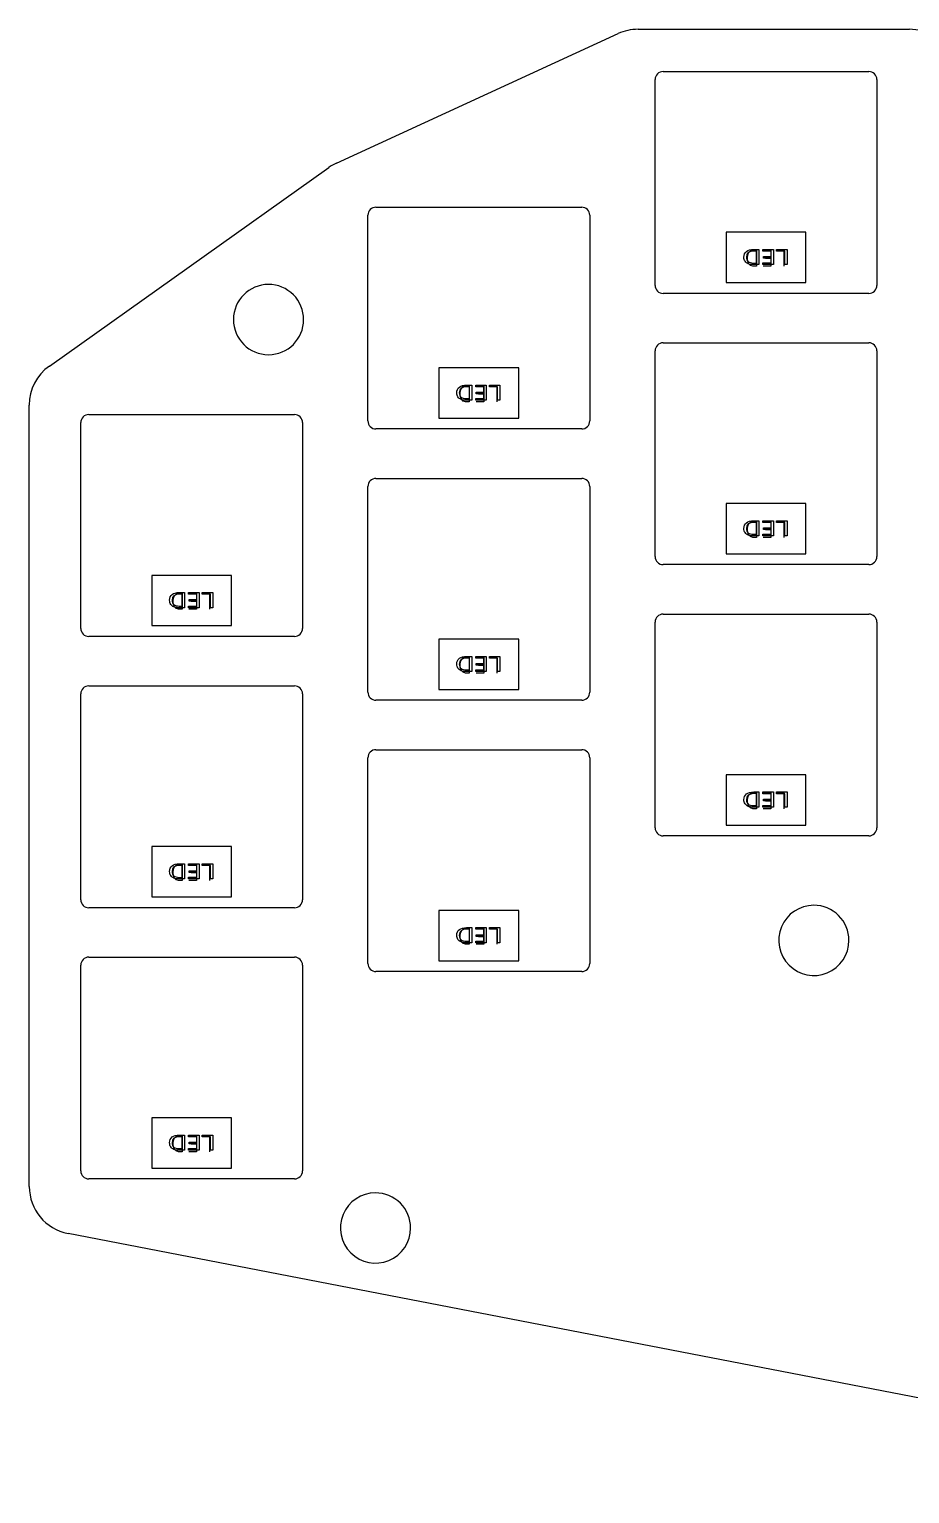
# Model space of a CAD drawing. Header units: millimetres. Extents: x 23 to 254, y 67 to 159.
# Drawn here: x 22.5 to 77.7, y 67.2 to 159 of the extents above; entities that cross this region are included whole.
import ezdxf

# ---------------------------------------------------------------- set-up
doc = ezdxf.new("R2010")
doc.units = ezdxf.units.MM
doc.layers.get('0').update_dxf_attribs({"linetype": 'CONTINUOUS'})

msp = doc.modelspace()

# ---------------------------------------------------------------- linework, layer by layer
at = {"color": 7}
for points in [[(60.6926, 158.9963), (77.7054, 158.9963)], [(41.7921, 150.6138), (59.4401, 158.7224)], [(62.2644, 156.3478), (75.1644, 156.3478)], [(61.7644, 142.9478), (61.7644, 155.8478)], [(75.6644, 155.8478), (75.6644, 142.9478)], [(23.7988, 137.8933), (41.307, 150.3333)], [(44.2644, 147.8478), (57.1644, 147.8478)], [(43.7644, 134.4478), (43.7644, 147.3478)], [(57.6644, 147.3478), (57.6644, 134.4478)], [(67.943225, 145.197602), (68.269135, 145.197602), (68.269135, 144.245626), (67.908833, 144.245626)], [(67.930123, 144.348292), (68.121738, 144.348292), (68.121738, 145.09494), (67.962878, 145.09494)], [(68.5477, 145.1526), (69.0239, 145.1526), (69.0239, 144.1526), (68.5477, 144.1526)], [(69.3573, 145.1526), (69.8334, 145.1526), (69.8334, 144.1526)], [(69.0239, 144.6288), (68.6906, 144.6288)], [(75.1644, 142.4478), (62.2644, 142.4478)], [(61.7644, 125.9478), (61.7644, 138.8478)], [(62.2644, 139.3478), (75.1644, 139.3478)], [(75.6644, 138.8478), (75.6644, 125.9478)], [(49.943225, 136.697602), (50.269135, 136.697602), (50.269135, 135.745626), (49.908833, 135.745626)], [(49.930123, 135.848292), (50.121738, 135.848292), (50.121738, 136.59494), (49.962878, 136.59494)], [(50.5477, 136.6526), (51.0239, 136.6526), (51.0239, 135.6526), (50.5477, 135.6526)], [(51.0239, 136.1288), (50.6906, 136.1288)], [(51.3573, 136.6526), (51.8334, 136.6526), (51.8334, 135.6526)], [(22.5364, 86.4723), (22.5364, 135.4477)], [(25.7644, 121.4478), (25.7644, 134.3478)], [(26.2644, 134.8478), (39.1644, 134.8478)], [(39.6644, 134.3478), (39.6644, 121.4478)], [(57.1644, 133.9478), (44.2644, 133.9478)], [(43.7644, 117.4478), (43.7644, 130.3478)], [(44.2644, 130.8478), (57.1644, 130.8478)], [(57.6644, 130.3478), (57.6644, 117.4478)], [(67.943225, 128.197602), (68.269135, 128.197602), (68.269135, 127.245626), (67.908833, 127.245626)], [(67.930123, 127.348292), (68.121738, 127.348292), (68.121738, 128.09494), (67.962878, 128.09494)], [(68.5477, 128.1526), (69.0239, 128.1526), (69.0239, 127.1526), (68.5477, 127.1526)], [(69.0239, 127.6288), (68.6906, 127.6288)], [(69.3573, 128.1526), (69.8334, 128.1526), (69.8334, 127.1526)], [(75.1644, 125.4478), (62.2644, 125.4478)], [(31.943025, 123.697602), (32.268935, 123.697602), (32.268935, 122.745626), (31.908633, 122.745626)], [(31.929923, 122.848292), (32.121538, 122.848292), (32.121538, 123.59494), (31.962678, 123.59494)], [(32.5477, 123.6526), (33.0239, 123.6526), (33.0239, 122.6526), (32.5477, 122.6526)], [(33.0239, 123.1288), (32.6906, 123.1288)], [(33.3573, 123.6526), (33.8334, 123.6526), (33.8334, 122.6526)], [(62.2644, 122.3478), (75.1644, 122.3478)], [(61.7644, 108.9478), (61.7644, 121.8478)], [(75.6644, 121.8478), (75.6644, 108.9478)], [(39.1644, 120.9478), (26.2644, 120.9478)], [(49.943225, 119.697602), (50.269135, 119.697602), (50.269135, 118.745626), (49.908833, 118.745626)], [(49.930123, 118.848292), (50.121738, 118.848292), (50.121738, 119.59494), (49.962878, 119.59494)], [(50.5477, 119.6526), (51.0239, 119.6526), (51.0239, 118.6526), (50.5477, 118.6526)], [(51.3573, 119.6526), (51.8334, 119.6526), (51.8334, 118.6526)], [(51.0239, 119.1288), (50.6906, 119.1288)], [(26.2644, 117.8478), (39.1644, 117.8478)], [(25.7644, 104.4478), (25.7644, 117.3478)], [(39.6644, 117.3478), (39.6644, 104.4478)], [(57.1644, 116.9478), (44.2644, 116.9478)], [(44.2644, 113.8478), (57.1644, 113.8478)], [(43.7644, 100.4478), (43.7644, 113.3478)], [(57.6644, 113.3478), (57.6644, 100.4478)], [(67.943225, 111.197602), (68.269135, 111.197602), (68.269135, 110.245626), (67.908833, 110.245626)], [(67.930123, 110.348292), (68.121738, 110.348292), (68.121738, 111.09494), (67.962878, 111.09494)], [(68.5477, 111.1526), (69.0239, 111.1526), (69.0239, 110.1526), (68.5477, 110.1526)], [(69.3573, 111.1526), (69.8334, 111.1526), (69.8334, 110.1526)], [(69.0239, 110.6288), (68.6906, 110.6288)], [(75.1644, 108.4478), (62.2644, 108.4478)], [(31.943025, 106.6976), (32.268935, 106.6976), (32.268935, 105.74563), (31.908633, 105.74563)], [(31.929923, 105.84832), (32.121538, 105.84832), (32.121538, 106.59497), (31.962678, 106.59497)], [(32.5477, 106.6526), (33.0239, 106.6526), (33.0239, 105.6526), (32.5477, 105.6526)], [(33.3573, 106.6526), (33.8334, 106.6526), (33.8334, 105.6526)], [(33.0239, 106.1288), (32.6906, 106.1288)], [(39.1644, 103.9478), (26.2644, 103.9478)], [(49.943225, 102.6976), (50.269135, 102.6976), (50.269135, 101.74563), (49.908833, 101.74563)], [(49.930123, 101.84832), (50.121738, 101.84832), (50.121738, 102.59497), (49.962878, 102.59497)], [(50.5477, 102.6526), (51.0239, 102.6526), (51.0239, 101.6526), (50.5477, 101.6526)], [(51.0239, 102.1288), (50.6906, 102.1288)], [(51.3573, 102.6526), (51.8334, 102.6526), (51.8334, 101.6526)], [(25.7644, 87.4478), (25.7644, 100.3478)], [(26.2644, 100.8478), (39.1644, 100.8478)], [(39.6644, 100.3478), (39.6644, 87.4478)], [(57.1644, 99.9478), (44.2644, 99.9478)], [(31.943025, 89.6976), (32.268935, 89.6976), (32.268935, 88.74563), (31.908633, 88.74563)], [(31.929923, 88.84832), (32.121538, 88.84832), (32.121538, 89.59497), (31.962678, 89.59497)], [(32.5477, 89.6526), (33.0239, 89.6526), (33.0239, 88.6526), (32.5477, 88.6526)], [(33.0239, 89.1288), (32.6906, 89.1288)], [(33.3573, 89.6526), (33.8334, 89.6526), (33.8334, 88.6526)], [(39.1644, 86.9478), (26.2644, 86.9478)], [(109.3735, 67.221), (24.9673, 83.5267)]]:
    msp.add_lwpolyline(points, dxfattribs=at)
for points in [[(66.2144, 143.1228), (71.2144, 143.1228), (71.2144, 146.2728), (66.2144, 146.2728)], [(68.1192, 145.1526), (68.1192, 144.1526), (67.8811, 144.1526), (67.7382, 144.2002), (67.643, 144.2955), (67.5954, 144.3907), (67.5477, 144.5812), (67.5477, 144.724), (67.5954, 144.9145), (67.643, 145.0098), (67.7382, 145.105), (67.8811, 145.1526)], [(68.526259, 145.197602), (69.179715, 145.197602), (69.179715, 144.245626), (68.526259, 144.245626), (68.526259, 144.350957), (69.032319, 144.350957), (69.032319, 144.648283), (68.555738, 144.648283), (68.555738, 144.75228), (69.032319, 144.75228), (69.032319, 145.092272), (68.526259, 145.092272)], [(70.037888, 145.197602), (70.037888, 144.245626), (69.890492, 144.245626), (69.890492, 145.090938), (69.379519, 145.090938), (69.379519, 145.197602)], [(67.332353, 144.712279)], [(67.487935, 144.716283)], [(37.5327, 143.0038)], [(48.2144, 134.6228), (53.2144, 134.6228), (53.2144, 137.7728), (48.2144, 137.7728)], [(49.332353, 136.212279)], [(49.487935, 136.216283)], [(50.1192, 136.6526), (50.1192, 135.6526), (49.8811, 135.6526), (49.7382, 135.7002), (49.643, 135.7955), (49.5954, 135.8907), (49.5477, 136.0812), (49.5477, 136.224), (49.5954, 136.4145), (49.643, 136.5098), (49.7382, 136.605), (49.8811, 136.6526)], [(50.526259, 136.697602), (51.179715, 136.697602), (51.179715, 135.745626), (50.526259, 135.745626), (50.526259, 135.850957), (51.032319, 135.850957), (51.032319, 136.148283), (50.555738, 136.148283), (50.555738, 136.25228), (51.032319, 136.25228), (51.032319, 136.592272), (50.526259, 136.592272)], [(52.037888, 136.697602), (52.037888, 135.745626), (51.890492, 135.745626), (51.890492, 136.590938), (51.379519, 136.590938), (51.379519, 136.697602)], [(66.2144, 126.1228), (71.2144, 126.1228), (71.2144, 129.2728), (66.2144, 129.2728)], [(67.332353, 127.712279)], [(67.487935, 127.716283)], [(68.1192, 128.1526), (68.1192, 127.1526), (67.8811, 127.1526), (67.7382, 127.2002), (67.643, 127.2955), (67.5954, 127.3907), (67.5477, 127.5812), (67.5477, 127.724), (67.5954, 127.9145), (67.643, 128.0098), (67.7382, 128.105), (67.8811, 128.1526)], [(68.526259, 128.197602), (69.179715, 128.197602), (69.179715, 127.245626), (68.526259, 127.245626), (68.526259, 127.350957), (69.032319, 127.350957), (69.032319, 127.648283), (68.555738, 127.648283), (68.555738, 127.75228), (69.032319, 127.75228), (69.032319, 128.092272), (68.526259, 128.092272)], [(70.037888, 128.197602), (70.037888, 127.245626), (69.890492, 127.245626), (69.890492, 128.090938), (69.379519, 128.090938), (69.379519, 128.197602)], [(30.2144, 121.6228), (35.2144, 121.6228), (35.2144, 124.7728), (30.2144, 124.7728)], [(31.332153, 123.212279)], [(31.487735, 123.216283)], [(32.1192, 123.6526), (32.1192, 122.6526), (31.8811, 122.6526), (31.7382, 122.7002), (31.643, 122.7955), (31.5954, 122.8907), (31.5477, 123.0812), (31.5477, 123.224), (31.5954, 123.4145), (31.643, 123.5098), (31.7382, 123.605), (31.8811, 123.6526)], [(32.526059, 123.697602), (33.179515, 123.697602), (33.179515, 122.745626), (32.526059, 122.745626), (32.526059, 122.850957), (33.032119, 122.850957), (33.032119, 123.148283), (32.555538, 123.148283), (32.555538, 123.25228), (33.032119, 123.25228), (33.032119, 123.592272), (32.526059, 123.592272)], [(34.037688, 123.697602), (34.037688, 122.745626), (33.890292, 122.745626), (33.890292, 123.590938), (33.379319, 123.590938), (33.379319, 123.697602)], [(48.2144, 117.6228), (53.2144, 117.6228), (53.2144, 120.7728), (48.2144, 120.7728)], [(50.1192, 119.6526), (50.1192, 118.6526), (49.8811, 118.6526), (49.7382, 118.7002), (49.643, 118.7955), (49.5954, 118.8907), (49.5477, 119.0812), (49.5477, 119.224), (49.5954, 119.4145), (49.643, 119.5098), (49.7382, 119.605), (49.8811, 119.6526)], [(50.526259, 119.697602), (51.179715, 119.697602), (51.179715, 118.745626), (50.526259, 118.745626), (50.526259, 118.850957), (51.032319, 118.850957), (51.032319, 119.148283), (50.555738, 119.148283), (50.555738, 119.25228), (51.032319, 119.25228), (51.032319, 119.592272), (50.526259, 119.592272)], [(52.037888, 119.697602), (52.037888, 118.745626), (51.890492, 118.745626), (51.890492, 119.590938), (51.379519, 119.590938), (51.379519, 119.697602)], [(49.332353, 119.212279)], [(49.487935, 119.216283)], [(66.2144, 109.1228), (71.2144, 109.1228), (71.2144, 112.2728), (66.2144, 112.2728)], [(68.1192, 111.1526), (68.1192, 110.1526), (67.8811, 110.1526), (67.7382, 110.2002), (67.643, 110.2955), (67.5954, 110.3907), (67.5477, 110.5812), (67.5477, 110.724), (67.5954, 110.9145), (67.643, 111.0098), (67.7382, 111.105), (67.8811, 111.1526)], [(68.526259, 111.197602), (69.179715, 111.197602), (69.179715, 110.245626), (68.526259, 110.245626), (68.526259, 110.350957), (69.032319, 110.350957), (69.032319, 110.648283), (68.555738, 110.648283), (68.555738, 110.75228), (69.032319, 110.75228), (69.032319, 111.092272), (68.526259, 111.092272)], [(70.037888, 111.197602), (70.037888, 110.245626), (69.890492, 110.245626), (69.890492, 111.090938), (69.379519, 111.090938), (69.379519, 111.197602)], [(67.332353, 110.712279)], [(67.487935, 110.716283)], [(30.2144, 104.6228), (35.2144, 104.6228), (35.2144, 107.7728), (30.2144, 107.7728)], [(32.1192, 106.6526), (32.1192, 105.6526), (31.8811, 105.6526), (31.7382, 105.7002), (31.643, 105.7955), (31.5954, 105.8907), (31.5477, 106.0812), (31.5477, 106.224), (31.5954, 106.4145), (31.643, 106.5098), (31.7382, 106.605), (31.8811, 106.6526)], [(32.526059, 106.6976), (33.179515, 106.6976), (33.179515, 105.74563), (32.526059, 105.74563), (32.526059, 105.85096), (33.032119, 105.85096), (33.032119, 106.14828), (32.555538, 106.14828), (32.555538, 106.25228), (33.032119, 106.25228), (33.032119, 106.59227), (32.526059, 106.59227)], [(34.037688, 106.6976), (34.037688, 105.74563), (33.890292, 105.74563), (33.890292, 106.59094), (33.379319, 106.59094), (33.379319, 106.6976)], [(31.332153, 106.21225)], [(31.487735, 106.21631)], [(48.2144, 100.6228), (53.2144, 100.6228), (53.2144, 103.7728), (48.2144, 103.7728)], [(71.7144, 104.0978)], [(49.332353, 102.21225)], [(49.487935, 102.21631)], [(50.1192, 102.6526), (50.1192, 101.6526), (49.8811, 101.6526), (49.7382, 101.7002), (49.643, 101.7955), (49.5954, 101.8907), (49.5477, 102.0812), (49.5477, 102.224), (49.5954, 102.4145), (49.643, 102.5098), (49.7382, 102.605), (49.8811, 102.6526)], [(50.526259, 102.6976), (51.179715, 102.6976), (51.179715, 101.74563), (50.526259, 101.74563), (50.526259, 101.85096), (51.032319, 101.85096), (51.032319, 102.14828), (50.555738, 102.14828), (50.555738, 102.25228), (51.032319, 102.25228), (51.032319, 102.59227), (50.526259, 102.59227)], [(52.037888, 102.6976), (52.037888, 101.74563), (51.890492, 101.74563), (51.890492, 102.59094), (51.379519, 102.59094), (51.379519, 102.6976)], [(30.2144, 87.6228), (35.2144, 87.6228), (35.2144, 90.7728), (30.2144, 90.7728)], [(31.332153, 89.21225)], [(31.487735, 89.21631)], [(32.1192, 89.6526), (32.1192, 88.6526), (31.8811, 88.6526), (31.7382, 88.7002), (31.643, 88.7955), (31.5954, 88.8907), (31.5477, 89.0812), (31.5477, 89.224), (31.5954, 89.4145), (31.643, 89.5098), (31.7382, 89.605), (31.8811, 89.6526)], [(32.526059, 89.6976), (33.179515, 89.6976), (33.179515, 88.74563), (32.526059, 88.74563), (32.526059, 88.85096), (33.032119, 88.85096), (33.032119, 89.14828), (32.555538, 89.14828), (32.555538, 89.25228), (33.032119, 89.25228), (33.032119, 89.59227), (32.526059, 89.59227)], [(34.037688, 89.6976), (34.037688, 88.74563), (33.890292, 88.74563), (33.890292, 89.59094), (33.379319, 89.59094), (33.379319, 89.6976)], [(44.2394, 86.0728)]]:
    msp.add_lwpolyline(points, close=True, dxfattribs=at)
for points in [[(60.6926, 158.9963), (60.260241, 158.996322), (59.832985, 158.902888), (59.4401, 158.7224)], [(79.2489, 158.5688), (78.782648, 158.848543), (78.249134, 158.996309), (77.7054, 158.9963)], [(61.910847, 156.201353), (61.817078, 156.107585), (61.7644, 155.980408), (61.7644, 155.8478)], [(62.2644, 156.3478), (62.131792, 156.3478), (62.004615, 156.295122), (61.910847, 156.201353)], [(75.517953, 156.201353), (75.424185, 156.295122), (75.297008, 156.3478), (75.1644, 156.3478)], [(75.6644, 155.8478), (75.6644, 155.980408), (75.611722, 156.107585), (75.517953, 156.201353)], [(41.7921, 150.6138), (41.622003, 150.535639), (41.459595, 150.441729), (41.307, 150.3333)], [(44.2644, 147.8478), (44.131792, 147.8478), (44.004615, 147.795122), (43.910847, 147.701353)], [(57.517953, 147.701353), (57.424185, 147.795122), (57.297008, 147.8478), (57.1644, 147.8478)], [(43.910847, 147.701353), (43.817078, 147.607585), (43.7644, 147.480408), (43.7644, 147.3478)], [(57.6644, 147.3478), (57.6644, 147.480408), (57.611722, 147.607585), (57.517953, 147.701353)], [(67.33235, 144.712281), (67.33235, 144.873166), (67.386395, 144.994497), (67.494486, 145.076272)], [(67.962878, 145.09494), (67.646249, 145.09494), (67.487935, 144.968721), (67.487935, 144.716283)], [(67.494486, 145.076272), (67.601485, 145.157159), (67.751064, 145.197602), (67.943225, 145.197602)], [(67.402773, 144.456286), (67.355826, 144.524729), (67.332353, 144.61006), (67.332353, 144.712279)], [(67.602576, 144.298956), (67.516322, 144.334509), (67.449721, 144.386953), (67.402773, 144.456286)], [(67.487935, 144.716281), (67.487935, 144.589173), (67.526695, 144.496287), (67.604214, 144.437622)], [(67.908833, 144.245626), (67.790916, 144.245626), (67.68883, 144.263403), (67.602576, 144.298956)], [(67.604214, 144.437622), (67.680642, 144.378069), (67.789278, 144.348292), (67.930123, 144.348292)], [(37.5327, 143.0038), (36.317674, 143.0038), (35.3327, 142.018826), (35.3327, 140.8038)], [(39.088335, 142.359435), (38.675755, 142.772015), (38.116176, 143.0038), (37.5327, 143.0038)], [(39.7327, 140.8038), (39.7327, 141.387276), (39.500915, 141.946855), (39.088335, 142.359435)], [(61.7644, 142.9478), (61.7644, 142.815192), (61.817078, 142.688015), (61.910847, 142.594247)], [(61.910847, 142.594247), (62.004615, 142.500478), (62.131792, 142.4478), (62.2644, 142.4478)], [(75.1644, 142.4478), (75.297008, 142.4478), (75.424185, 142.500478), (75.517953, 142.594247)], [(75.517953, 142.594247), (75.611722, 142.688015), (75.6644, 142.815192), (75.6644, 142.9478)], [(35.3327, 140.8038), (35.3327, 139.588774), (36.317674, 138.6038), (37.5327, 138.6038)], [(37.5327, 138.6038), (38.747726, 138.6038), (39.7327, 139.588774), (39.7327, 140.8038)], [(61.910847, 139.201353), (61.817078, 139.107585), (61.7644, 138.980408), (61.7644, 138.8478)], [(62.2644, 139.3478), (62.131792, 139.3478), (62.004615, 139.295122), (61.910847, 139.201353)], [(75.517953, 139.201353), (75.424185, 139.295122), (75.297008, 139.3478), (75.1644, 139.3478)], [(75.6644, 138.8478), (75.6644, 138.980408), (75.611722, 139.107585), (75.517953, 139.201353)], [(23.7988, 137.8933), (23.006832, 137.330597), (22.536386, 136.419218), (22.5364, 135.4477)], [(49.33235, 136.212281), (49.33235, 136.373166), (49.386395, 136.494497), (49.494486, 136.576272)], [(49.402773, 135.956286), (49.355826, 136.024729), (49.332353, 136.11006), (49.332353, 136.212279)], [(49.602576, 135.798956), (49.516322, 135.834509), (49.449721, 135.886953), (49.402773, 135.956286)], [(49.962878, 136.59494), (49.646249, 136.59494), (49.487935, 136.468721), (49.487935, 136.216283)], [(49.487935, 136.216281), (49.487935, 136.089173), (49.526695, 135.996287), (49.604214, 135.937622)], [(49.494486, 136.576272), (49.601485, 136.657159), (49.751064, 136.697602), (49.943225, 136.697602)], [(49.604214, 135.937622), (49.680642, 135.878069), (49.789278, 135.848292), (49.930123, 135.848292)], [(49.908833, 135.745626), (49.790916, 135.745626), (49.68883, 135.763403), (49.602576, 135.798956)], [(25.910847, 134.701353), (25.817078, 134.607585), (25.7644, 134.480408), (25.7644, 134.3478)], [(26.2644, 134.8478), (26.131792, 134.8478), (26.004615, 134.795122), (25.910847, 134.701353)], [(39.517953, 134.701353), (39.424185, 134.795122), (39.297008, 134.8478), (39.1644, 134.8478)], [(39.6644, 134.3478), (39.6644, 134.480408), (39.611722, 134.607585), (39.517953, 134.701353)], [(43.7644, 134.4478), (43.7644, 134.315192), (43.817078, 134.188015), (43.910847, 134.094247)], [(43.910847, 134.094247), (44.004615, 134.000478), (44.131792, 133.9478), (44.2644, 133.9478)], [(57.1644, 133.9478), (57.297008, 133.9478), (57.424185, 134.000478), (57.517953, 134.094247)], [(57.517953, 134.094247), (57.611722, 134.188015), (57.6644, 134.315192), (57.6644, 134.4478)], [(43.910847, 130.701353), (43.817078, 130.607585), (43.7644, 130.480408), (43.7644, 130.3478)], [(44.2644, 130.8478), (44.131792, 130.8478), (44.004615, 130.795122), (43.910847, 130.701353)], [(57.517953, 130.701353), (57.424185, 130.795122), (57.297008, 130.8478), (57.1644, 130.8478)], [(57.6644, 130.3478), (57.6644, 130.480408), (57.611722, 130.607585), (57.517953, 130.701353)], [(67.33235, 127.712281), (67.33235, 127.873166), (67.386395, 127.994497), (67.494486, 128.076272)], [(67.402773, 127.456286), (67.355826, 127.524729), (67.332353, 127.61006), (67.332353, 127.712279)], [(67.962878, 128.09494), (67.646249, 128.09494), (67.487935, 127.968721), (67.487935, 127.716283)], [(67.487935, 127.716281), (67.487935, 127.589173), (67.526695, 127.496287), (67.604214, 127.437622)], [(67.494486, 128.076272), (67.601485, 128.157159), (67.751064, 128.197602), (67.943225, 128.197602)], [(67.602576, 127.298956), (67.516322, 127.334509), (67.449721, 127.386953), (67.402773, 127.456286)], [(67.908833, 127.245626), (67.790916, 127.245626), (67.68883, 127.263403), (67.602576, 127.298956)], [(67.604214, 127.437622), (67.680642, 127.378069), (67.789278, 127.348292), (67.930123, 127.348292)], [(61.7644, 125.9478), (61.7644, 125.815192), (61.817078, 125.688015), (61.910847, 125.594247)], [(75.517953, 125.594247), (75.611722, 125.688015), (75.6644, 125.815192), (75.6644, 125.9478)], [(61.910847, 125.594247), (62.004615, 125.500478), (62.131792, 125.4478), (62.2644, 125.4478)], [(75.1644, 125.4478), (75.297008, 125.4478), (75.424185, 125.500478), (75.517953, 125.594247)], [(31.33215, 123.212281), (31.33215, 123.373166), (31.386195, 123.494497), (31.494286, 123.576272)], [(31.402573, 122.956286), (31.355626, 123.024729), (31.332153, 123.11006), (31.332153, 123.212279)], [(31.962678, 123.59494), (31.646049, 123.59494), (31.487735, 123.468721), (31.487735, 123.216283)], [(31.487735, 123.216281), (31.487735, 123.089173), (31.526495, 122.996287), (31.604014, 122.937622)], [(31.494286, 123.576272), (31.601285, 123.657159), (31.750864, 123.697602), (31.943025, 123.697602)], [(31.602376, 122.798956), (31.516122, 122.834509), (31.449521, 122.886953), (31.402573, 122.956286)], [(31.908633, 122.745626), (31.790716, 122.745626), (31.68863, 122.763403), (31.602376, 122.798956)], [(31.604014, 122.937622), (31.680442, 122.878069), (31.789078, 122.848292), (31.929923, 122.848292)], [(61.910847, 122.201353), (61.817078, 122.107585), (61.7644, 121.980408), (61.7644, 121.8478)], [(62.2644, 122.3478), (62.131792, 122.3478), (62.004615, 122.295122), (61.910847, 122.201353)], [(75.517953, 122.201353), (75.424185, 122.295122), (75.297008, 122.3478), (75.1644, 122.3478)], [(75.6644, 121.8478), (75.6644, 121.980408), (75.611722, 122.107585), (75.517953, 122.201353)], [(25.7644, 121.4478), (25.7644, 121.315192), (25.817078, 121.188015), (25.910847, 121.094247)], [(39.517953, 121.094247), (39.611722, 121.188015), (39.6644, 121.315192), (39.6644, 121.4478)], [(25.910847, 121.094247), (26.004615, 121.000478), (26.131792, 120.9478), (26.2644, 120.9478)], [(39.1644, 120.9478), (39.297008, 120.9478), (39.424185, 121.000478), (39.517953, 121.094247)], [(49.33235, 119.212281), (49.33235, 119.373166), (49.386395, 119.494497), (49.494486, 119.576272)], [(49.962878, 119.59494), (49.646249, 119.59494), (49.487935, 119.468721), (49.487935, 119.216283)], [(49.494486, 119.576272), (49.601485, 119.657159), (49.751064, 119.697602), (49.943225, 119.697602)], [(49.402773, 118.956286), (49.355826, 119.024729), (49.332353, 119.11006), (49.332353, 119.212279)], [(49.602576, 118.798956), (49.516322, 118.834509), (49.449721, 118.886953), (49.402773, 118.956286)], [(49.487935, 119.216281), (49.487935, 119.089173), (49.526695, 118.996287), (49.604214, 118.937622)], [(49.908833, 118.745626), (49.790916, 118.745626), (49.68883, 118.763403), (49.602576, 118.798956)], [(49.604214, 118.937622), (49.680642, 118.878069), (49.789278, 118.848292), (49.930123, 118.848292)], [(25.910847, 117.701353), (25.817078, 117.607585), (25.7644, 117.480408), (25.7644, 117.3478)], [(26.2644, 117.8478), (26.131792, 117.8478), (26.004615, 117.795122), (25.910847, 117.701353)], [(39.517953, 117.701353), (39.424185, 117.795122), (39.297008, 117.8478), (39.1644, 117.8478)], [(39.6644, 117.3478), (39.6644, 117.480408), (39.611722, 117.607585), (39.517953, 117.701353)], [(43.7644, 117.4478), (43.7644, 117.315192), (43.817078, 117.188015), (43.910847, 117.094247)], [(43.910847, 117.094247), (44.004615, 117.000478), (44.131792, 116.9478), (44.2644, 116.9478)], [(57.1644, 116.9478), (57.297008, 116.9478), (57.424185, 117.000478), (57.517953, 117.094247)], [(57.517953, 117.094247), (57.611722, 117.188015), (57.6644, 117.315192), (57.6644, 117.4478)], [(44.2644, 113.8478), (44.131792, 113.8478), (44.004615, 113.795122), (43.910847, 113.701353)], [(57.517953, 113.701353), (57.424185, 113.795122), (57.297008, 113.8478), (57.1644, 113.8478)], [(43.910847, 113.701353), (43.817078, 113.607585), (43.7644, 113.480408), (43.7644, 113.3478)], [(57.6644, 113.3478), (57.6644, 113.480408), (57.611722, 113.607585), (57.517953, 113.701353)], [(67.33235, 110.712281), (67.33235, 110.873166), (67.386395, 110.994497), (67.494486, 111.076272)], [(67.962878, 111.09494), (67.646249, 111.09494), (67.487935, 110.968721), (67.487935, 110.716283)], [(67.494486, 111.076272), (67.601485, 111.157159), (67.751064, 111.197602), (67.943225, 111.197602)], [(67.402773, 110.456286), (67.355826, 110.524729), (67.332353, 110.61006), (67.332353, 110.712279)], [(67.602576, 110.298956), (67.516322, 110.334509), (67.449721, 110.386953), (67.402773, 110.456286)], [(67.487935, 110.716281), (67.487935, 110.589173), (67.526695, 110.496287), (67.604214, 110.437622)], [(67.908833, 110.245626), (67.790916, 110.245626), (67.68883, 110.263403), (67.602576, 110.298956)], [(67.604214, 110.437622), (67.680642, 110.378069), (67.789278, 110.348292), (67.930123, 110.348292)], [(61.7644, 108.9478), (61.7644, 108.815192), (61.817078, 108.688015), (61.910847, 108.594247)], [(61.910847, 108.594247), (62.004615, 108.500478), (62.131792, 108.4478), (62.2644, 108.4478)], [(75.1644, 108.4478), (75.297008, 108.4478), (75.424185, 108.500478), (75.517953, 108.594247)], [(75.517953, 108.594247), (75.611722, 108.688015), (75.6644, 108.815192), (75.6644, 108.9478)], [(31.33215, 106.21228), (31.33215, 106.373167), (31.386195, 106.494497), (31.494286, 106.57627)], [(31.962678, 106.59497), (31.646049, 106.59497), (31.487735, 106.46875), (31.487735, 106.21631)], [(31.494286, 106.57627), (31.601285, 106.657157), (31.750864, 106.6976), (31.943025, 106.6976)], [(31.402573, 105.95626), (31.355626, 106.0247), (31.332153, 106.11003), (31.332153, 106.21225)], [(31.602376, 105.79893), (31.516122, 105.834463), (31.449521, 105.886907), (31.402573, 105.95626)], [(31.487735, 106.21628), (31.487735, 106.089173), (31.526495, 105.996287), (31.604014, 105.93762)], [(31.908633, 105.74563), (31.790716, 105.74563), (31.68863, 105.763397), (31.602376, 105.79893)], [(31.604014, 105.93762), (31.680442, 105.878087), (31.789078, 105.84832), (31.929923, 105.84832)], [(25.7644, 104.4478), (25.7644, 104.315192), (25.817078, 104.188015), (25.910847, 104.094247)], [(25.910847, 104.094247), (26.004615, 104.000478), (26.131792, 103.9478), (26.2644, 103.9478)], [(39.1644, 103.9478), (39.297008, 103.9478), (39.424185, 104.000478), (39.517953, 104.094247)], [(39.517953, 104.094247), (39.611722, 104.188015), (39.6644, 104.315192), (39.6644, 104.4478)], [(71.7144, 104.0978), (70.824583, 104.0978), (70.022383, 103.561787), (69.681865, 102.739704)], [(73.270035, 103.453435), (72.857455, 103.866015), (72.297876, 104.0978), (71.7144, 104.0978)], [(73.9144, 101.8978), (73.9144, 102.481276), (73.682615, 103.040855), (73.270035, 103.453435)], [(49.33235, 102.21228), (49.33235, 102.373167), (49.386395, 102.494497), (49.494486, 102.57627)], [(49.402773, 101.95626), (49.355826, 102.0247), (49.332353, 102.11003), (49.332353, 102.21225)], [(49.602576, 101.79893), (49.516322, 101.834463), (49.449721, 101.886907), (49.402773, 101.95626)], [(49.962878, 102.59497), (49.646249, 102.59497), (49.487935, 102.46875), (49.487935, 102.21631)], [(49.487935, 102.21628), (49.487935, 102.089173), (49.526695, 101.996287), (49.604214, 101.93762)], [(49.494486, 102.57627), (49.601485, 102.657157), (49.751064, 102.6976), (49.943225, 102.6976)], [(49.604214, 101.93762), (49.680642, 101.878087), (49.789278, 101.84832), (49.930123, 101.84832)], [(69.681865, 102.739704), (69.341347, 101.91762), (69.529569, 100.971361), (70.158765, 100.342165)], [(72.556304, 99.865265), (73.378387, 100.205783), (73.9144, 101.007983), (73.9144, 101.8978)], [(49.908833, 101.74563), (49.790916, 101.74563), (49.68883, 101.763397), (49.602576, 101.79893)], [(25.910847, 100.701353), (25.817078, 100.607585), (25.7644, 100.480408), (25.7644, 100.3478)], [(26.2644, 100.8478), (26.131792, 100.8478), (26.004615, 100.795122), (25.910847, 100.701353)], [(39.517953, 100.701353), (39.424185, 100.795122), (39.297008, 100.8478), (39.1644, 100.8478)], [(39.6644, 100.3478), (39.6644, 100.480408), (39.611722, 100.607585), (39.517953, 100.701353)], [(43.7644, 100.4478), (43.7644, 100.315192), (43.817078, 100.188015), (43.910847, 100.094247)], [(43.910847, 100.094247), (44.004615, 100.000478), (44.131792, 99.9478), (44.2644, 99.9478)], [(57.1644, 99.9478), (57.297008, 99.9478), (57.424185, 100.000478), (57.517953, 100.094247)], [(57.517953, 100.094247), (57.611722, 100.188015), (57.6644, 100.315192), (57.6644, 100.4478)], [(70.158765, 100.342165), (70.787961, 99.712969), (71.73422, 99.524747), (72.556304, 99.865265)], [(31.33215, 89.21228), (31.33215, 89.373167), (31.386195, 89.494497), (31.494286, 89.57627)], [(31.402573, 88.95626), (31.355626, 89.0247), (31.332153, 89.11003), (31.332153, 89.21225)], [(31.962678, 89.59497), (31.646049, 89.59497), (31.487735, 89.46875), (31.487735, 89.21631)], [(31.487735, 89.21628), (31.487735, 89.089173), (31.526495, 88.996287), (31.604014, 88.93762)], [(31.494286, 89.57627), (31.601285, 89.657157), (31.750864, 89.6976), (31.943025, 89.6976)], [(31.602376, 88.79893), (31.516122, 88.834463), (31.449521, 88.886907), (31.402573, 88.95626)], [(31.908633, 88.74563), (31.790716, 88.74563), (31.68863, 88.763397), (31.602376, 88.79893)], [(31.604014, 88.93762), (31.680442, 88.878087), (31.789078, 88.84832), (31.929923, 88.84832)], [(25.7644, 87.4478), (25.7644, 87.315192), (25.817078, 87.188015), (25.910847, 87.094247)], [(39.517953, 87.094247), (39.611722, 87.188015), (39.6644, 87.315192), (39.6644, 87.4478)], [(22.5364, 86.4723), (22.536365, 85.03485), (23.555951, 83.799384), (24.9673, 83.5267)], [(25.910847, 87.094247), (26.004615, 87.000478), (26.131792, 86.9478), (26.2644, 86.9478)], [(39.1644, 86.9478), (39.297008, 86.9478), (39.424185, 87.000478), (39.517953, 87.094247)], [(44.2394, 86.0728), (43.349583, 86.0728), (42.547383, 85.536787), (42.206865, 84.714704)], [(45.795035, 85.428435), (45.382455, 85.841015), (44.822876, 86.0728), (44.2394, 86.0728)], [(46.4394, 83.8728), (46.4394, 84.456276), (46.207615, 85.015855), (45.795035, 85.428435)], [(42.206865, 84.714704), (41.866347, 83.89262), (42.054569, 82.946361), (42.683765, 82.317165)], [(45.081304, 81.840265), (45.903387, 82.180783), (46.4394, 82.982983), (46.4394, 83.8728)], [(42.683765, 82.317165), (43.312961, 81.687969), (44.25922, 81.499747), (45.081304, 81.840265)]]:
    msp.add_open_spline(points, degree=3, dxfattribs=at)

doc.saveas('drawing.dxf')
